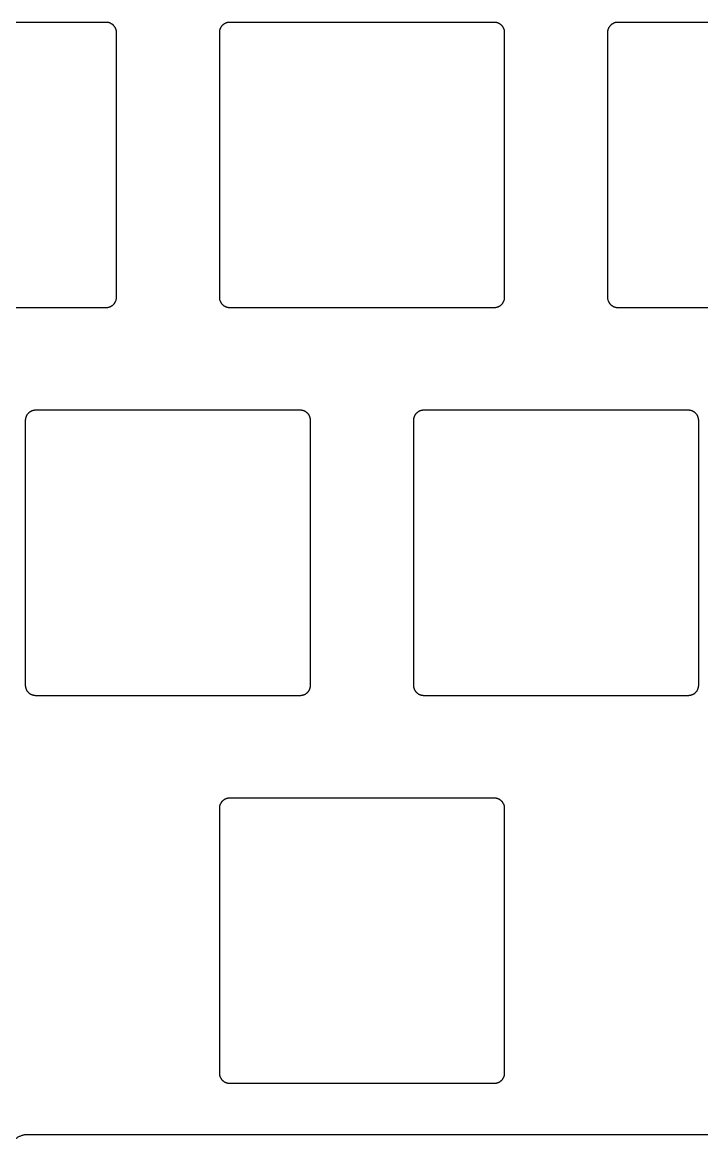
# Model space of a CAD drawing. Header units: millimetres. Extents: x -947 to -599, y 2206 to 2334.
# Drawn here: x -901.5 to -868.2, y 2210.2 to 2265.1 of the extents above; entities that cross this region are included whole.
import ezdxf

# ---------------------------------------------------------------- set-up
doc = ezdxf.new("R2010")
doc.units = ezdxf.units.MM
doc.layers.add('Default', color=18, linetype='Continuous', true_color=0x000000)

msp = doc.modelspace()

# ---------------------------------------------------------------- linework, layer by layer
at = {"layer": 'Default'}
for points in [[(-897.385, 2265.131), (-910.385, 2265.131)], [(-896.885, 2264.631), (-896.885, 2264.648), (-896.886, 2264.665), (-896.888, 2264.682), (-896.89, 2264.699), (-896.892, 2264.716), (-896.896, 2264.733), (-896.899, 2264.749), (-896.904, 2264.766), (-896.908, 2264.782), (-896.914, 2264.798), (-896.92, 2264.814), (-896.926, 2264.83), (-896.934, 2264.846), (-896.941, 2264.861), (-896.949, 2264.876), (-896.958, 2264.891), (-896.967, 2264.905), (-896.977, 2264.919), (-896.987, 2264.933), (-896.997, 2264.946), (-897.008, 2264.96), (-897.02, 2264.972), (-897.031, 2264.984), (-897.044, 2264.996), (-897.056, 2265.008), (-897.07, 2265.019), (-897.083, 2265.029), (-897.097, 2265.039), (-897.111, 2265.049), (-897.125, 2265.058), (-897.14, 2265.067), (-897.155, 2265.075), (-897.17, 2265.082), (-897.186, 2265.09), (-897.202, 2265.096), (-897.218, 2265.102), (-897.234, 2265.108), (-897.25, 2265.112), (-897.267, 2265.117), (-897.283, 2265.12), (-897.3, 2265.124), (-897.317, 2265.126), (-897.334, 2265.128), (-897.351, 2265.13), (-897.368, 2265.131), (-897.385, 2265.131)], [(-891.335, 2265.131), (-891.352, 2265.131), (-891.369, 2265.13), (-891.386, 2265.128), (-891.403, 2265.126), (-891.42, 2265.124), (-891.437, 2265.12), (-891.453, 2265.117), (-891.47, 2265.112), (-891.486, 2265.108), (-891.502, 2265.102), (-891.518, 2265.096), (-891.534, 2265.09), (-891.55, 2265.082), (-891.565, 2265.075), (-891.58, 2265.067), (-891.595, 2265.058), (-891.609, 2265.049), (-891.623, 2265.039), (-891.637, 2265.029), (-891.651, 2265.019), (-891.664, 2265.008), (-891.676, 2264.996), (-891.689, 2264.984), (-891.7, 2264.972), (-891.712, 2264.96), (-891.723, 2264.946), (-891.733, 2264.933), (-891.744, 2264.919), (-891.753, 2264.905), (-891.762, 2264.891), (-891.771, 2264.876), (-891.779, 2264.861), (-891.787, 2264.846), (-891.794, 2264.83), (-891.8, 2264.814), (-891.806, 2264.798), (-891.812, 2264.782), (-891.817, 2264.766), (-891.821, 2264.749), (-891.825, 2264.733), (-891.828, 2264.716), (-891.83, 2264.699), (-891.832, 2264.682), (-891.834, 2264.665), (-891.835, 2264.648), (-891.835, 2264.631)], [(-878.335, 2265.131), (-891.335, 2265.131)], [(-877.835, 2264.631), (-877.835, 2264.648), (-877.836, 2264.665), (-877.838, 2264.682), (-877.84, 2264.699), (-877.842, 2264.716), (-877.846, 2264.733), (-877.849, 2264.749), (-877.854, 2264.766), (-877.858, 2264.782), (-877.864, 2264.798), (-877.87, 2264.814), (-877.876, 2264.83), (-877.884, 2264.846), (-877.891, 2264.861), (-877.899, 2264.876), (-877.908, 2264.891), (-877.917, 2264.905), (-877.927, 2264.919), (-877.937, 2264.933), (-877.947, 2264.946), (-877.958, 2264.96), (-877.97, 2264.972), (-877.981, 2264.984), (-877.994, 2264.996), (-878.006, 2265.008), (-878.02, 2265.019), (-878.033, 2265.029), (-878.047, 2265.039), (-878.061, 2265.049), (-878.075, 2265.058), (-878.09, 2265.067), (-878.105, 2265.075), (-878.12, 2265.082), (-878.136, 2265.09), (-878.152, 2265.096), (-878.168, 2265.102), (-878.184, 2265.108), (-878.2, 2265.112), (-878.217, 2265.117), (-878.233, 2265.12), (-878.25, 2265.124), (-878.267, 2265.126), (-878.284, 2265.128), (-878.301, 2265.13), (-878.318, 2265.131), (-878.335, 2265.131)], [(-872.285, 2265.131), (-872.302, 2265.131), (-872.319, 2265.13), (-872.336, 2265.128), (-872.353, 2265.126), (-872.37, 2265.124), (-872.387, 2265.12), (-872.403, 2265.117), (-872.42, 2265.112), (-872.436, 2265.108), (-872.452, 2265.102), (-872.468, 2265.096), (-872.484, 2265.09), (-872.5, 2265.082), (-872.515, 2265.075), (-872.53, 2265.067), (-872.545, 2265.058), (-872.559, 2265.049), (-872.573, 2265.039), (-872.587, 2265.029), (-872.601, 2265.019), (-872.614, 2265.008), (-872.626, 2264.996), (-872.639, 2264.984), (-872.65, 2264.972), (-872.662, 2264.96), (-872.673, 2264.946), (-872.683, 2264.933), (-872.694, 2264.919), (-872.703, 2264.905), (-872.712, 2264.891), (-872.721, 2264.876), (-872.729, 2264.861), (-872.737, 2264.846), (-872.744, 2264.83), (-872.75, 2264.814), (-872.756, 2264.798), (-872.762, 2264.782), (-872.767, 2264.766), (-872.771, 2264.749), (-872.775, 2264.733), (-872.778, 2264.716), (-872.78, 2264.699), (-872.782, 2264.682), (-872.784, 2264.665), (-872.785, 2264.648), (-872.785, 2264.631)], [(-859.285, 2265.131), (-872.285, 2265.131)], [(-896.885, 2251.631), (-896.885, 2264.631)], [(-891.835, 2264.631), (-891.835, 2251.631)], [(-877.835, 2251.631), (-877.835, 2264.631)], [(-872.785, 2264.631), (-872.785, 2251.631)], [(-910.385, 2251.131), (-897.385, 2251.131)], [(-897.385, 2251.131), (-897.368, 2251.131), (-897.351, 2251.132), (-897.334, 2251.134), (-897.317, 2251.136), (-897.3, 2251.138), (-897.283, 2251.141), (-897.267, 2251.145), (-897.25, 2251.149), (-897.234, 2251.154), (-897.218, 2251.16), (-897.202, 2251.166), (-897.186, 2251.172), (-897.17, 2251.179), (-897.155, 2251.187), (-897.14, 2251.195), (-897.125, 2251.204), (-897.111, 2251.213), (-897.097, 2251.222), (-897.083, 2251.233), (-897.07, 2251.243), (-897.056, 2251.254), (-897.044, 2251.266), (-897.031, 2251.277), (-897.02, 2251.29), (-897.008, 2251.302), (-896.997, 2251.315), (-896.987, 2251.329), (-896.977, 2251.343), (-896.967, 2251.357), (-896.958, 2251.371), (-896.949, 2251.386), (-896.941, 2251.401), (-896.934, 2251.416), (-896.926, 2251.432), (-896.92, 2251.448), (-896.914, 2251.463), (-896.908, 2251.48), (-896.904, 2251.496), (-896.899, 2251.513), (-896.896, 2251.529), (-896.892, 2251.546), (-896.89, 2251.563), (-896.888, 2251.58), (-896.886, 2251.597), (-896.885, 2251.614), (-896.885, 2251.631)], [(-891.835, 2251.631), (-891.835, 2251.614), (-891.834, 2251.597), (-891.832, 2251.58), (-891.83, 2251.563), (-891.828, 2251.546), (-891.825, 2251.529), (-891.821, 2251.513), (-891.817, 2251.496), (-891.812, 2251.48), (-891.806, 2251.463), (-891.8, 2251.448), (-891.794, 2251.432), (-891.787, 2251.416), (-891.779, 2251.401), (-891.771, 2251.386), (-891.762, 2251.371), (-891.753, 2251.357), (-891.744, 2251.343), (-891.733, 2251.329), (-891.723, 2251.315), (-891.712, 2251.302), (-891.7, 2251.29), (-891.689, 2251.277), (-891.676, 2251.266), (-891.664, 2251.254), (-891.651, 2251.243), (-891.637, 2251.233), (-891.623, 2251.222), (-891.609, 2251.213), (-891.595, 2251.204), (-891.58, 2251.195), (-891.565, 2251.187), (-891.55, 2251.179), (-891.534, 2251.172), (-891.518, 2251.166), (-891.502, 2251.16), (-891.486, 2251.154), (-891.47, 2251.149), (-891.453, 2251.145), (-891.437, 2251.141), (-891.42, 2251.138), (-891.403, 2251.136), (-891.386, 2251.134), (-891.369, 2251.132), (-891.352, 2251.131), (-891.335, 2251.131)], [(-891.335, 2251.131), (-878.335, 2251.131)], [(-878.335, 2251.131), (-878.318, 2251.131), (-878.301, 2251.132), (-878.284, 2251.134), (-878.267, 2251.136), (-878.25, 2251.138), (-878.233, 2251.141), (-878.217, 2251.145), (-878.2, 2251.149), (-878.184, 2251.154), (-878.168, 2251.16), (-878.152, 2251.166), (-878.136, 2251.172), (-878.12, 2251.179), (-878.105, 2251.187), (-878.09, 2251.195), (-878.075, 2251.204), (-878.061, 2251.213), (-878.047, 2251.222), (-878.033, 2251.233), (-878.02, 2251.243), (-878.006, 2251.254), (-877.994, 2251.266), (-877.981, 2251.277), (-877.97, 2251.29), (-877.958, 2251.302), (-877.947, 2251.315), (-877.937, 2251.329), (-877.927, 2251.343), (-877.917, 2251.357), (-877.908, 2251.371), (-877.899, 2251.386), (-877.891, 2251.401), (-877.884, 2251.416), (-877.876, 2251.432), (-877.87, 2251.448), (-877.864, 2251.463), (-877.858, 2251.48), (-877.854, 2251.496), (-877.849, 2251.513), (-877.846, 2251.529), (-877.842, 2251.546), (-877.84, 2251.563), (-877.838, 2251.58), (-877.836, 2251.597), (-877.835, 2251.614), (-877.835, 2251.631)], [(-872.785, 2251.631), (-872.785, 2251.614), (-872.784, 2251.597), (-872.782, 2251.58), (-872.78, 2251.563), (-872.778, 2251.546), (-872.775, 2251.529), (-872.771, 2251.513), (-872.767, 2251.496), (-872.762, 2251.48), (-872.756, 2251.463), (-872.75, 2251.448), (-872.744, 2251.432), (-872.737, 2251.416), (-872.729, 2251.401), (-872.721, 2251.386), (-872.712, 2251.371), (-872.703, 2251.357), (-872.694, 2251.343), (-872.683, 2251.329), (-872.673, 2251.315), (-872.662, 2251.302), (-872.65, 2251.29), (-872.639, 2251.277), (-872.626, 2251.266), (-872.614, 2251.254), (-872.601, 2251.243), (-872.587, 2251.233), (-872.573, 2251.222), (-872.559, 2251.213), (-872.545, 2251.204), (-872.53, 2251.195), (-872.515, 2251.187), (-872.5, 2251.179), (-872.484, 2251.172), (-872.468, 2251.166), (-872.452, 2251.16), (-872.436, 2251.154), (-872.42, 2251.149), (-872.403, 2251.145), (-872.387, 2251.141), (-872.37, 2251.138), (-872.353, 2251.136), (-872.336, 2251.134), (-872.319, 2251.132), (-872.302, 2251.131), (-872.285, 2251.131)], [(-872.285, 2251.131), (-859.285, 2251.131)], [(-900.86, 2246.081), (-900.877, 2246.081), (-900.894, 2246.08), (-900.911, 2246.078), (-900.928, 2246.076), (-900.945, 2246.074), (-900.962, 2246.07), (-900.978, 2246.067), (-900.995, 2246.062), (-901.011, 2246.058), (-901.027, 2246.052), (-901.043, 2246.046), (-901.059, 2246.04), (-901.075, 2246.032), (-901.09, 2246.025), (-901.105, 2246.017), (-901.12, 2246.008), (-901.134, 2245.999), (-901.148, 2245.989), (-901.162, 2245.979), (-901.176, 2245.969), (-901.189, 2245.958), (-901.201, 2245.946), (-901.214, 2245.934), (-901.225, 2245.922), (-901.237, 2245.91), (-901.248, 2245.896), (-901.258, 2245.883), (-901.269, 2245.869), (-901.278, 2245.855), (-901.287, 2245.841), (-901.296, 2245.826), (-901.304, 2245.811), (-901.312, 2245.796), (-901.319, 2245.78), (-901.325, 2245.764), (-901.331, 2245.748), (-901.337, 2245.732), (-901.342, 2245.716), (-901.346, 2245.699), (-901.35, 2245.683), (-901.353, 2245.666), (-901.355, 2245.649), (-901.357, 2245.632), (-901.359, 2245.615), (-901.36, 2245.598), (-901.36, 2245.581)], [(-887.86, 2246.081), (-900.86, 2246.081)], [(-887.36, 2245.581), (-887.36, 2245.598), (-887.361, 2245.615), (-887.363, 2245.632), (-887.365, 2245.649), (-887.367, 2245.666), (-887.371, 2245.683), (-887.374, 2245.699), (-887.379, 2245.716), (-887.383, 2245.732), (-887.389, 2245.748), (-887.395, 2245.764), (-887.401, 2245.78), (-887.409, 2245.796), (-887.416, 2245.811), (-887.424, 2245.826), (-887.433, 2245.841), (-887.442, 2245.855), (-887.452, 2245.869), (-887.462, 2245.883), (-887.472, 2245.896), (-887.483, 2245.91), (-887.495, 2245.922), (-887.506, 2245.934), (-887.519, 2245.946), (-887.531, 2245.958), (-887.545, 2245.969), (-887.558, 2245.979), (-887.572, 2245.989), (-887.586, 2245.999), (-887.6, 2246.008), (-887.615, 2246.017), (-887.63, 2246.025), (-887.645, 2246.032), (-887.661, 2246.04), (-887.677, 2246.046), (-887.693, 2246.052), (-887.709, 2246.058), (-887.725, 2246.062), (-887.742, 2246.067), (-887.758, 2246.07), (-887.775, 2246.074), (-887.792, 2246.076), (-887.809, 2246.078), (-887.826, 2246.08), (-887.843, 2246.081), (-887.86, 2246.081)], [(-881.81, 2246.081), (-881.827, 2246.081), (-881.844, 2246.08), (-881.861, 2246.078), (-881.878, 2246.076), (-881.895, 2246.074), (-881.912, 2246.07), (-881.928, 2246.067), (-881.945, 2246.062), (-881.961, 2246.058), (-881.977, 2246.052), (-881.993, 2246.046), (-882.009, 2246.04), (-882.025, 2246.032), (-882.04, 2246.025), (-882.055, 2246.017), (-882.07, 2246.008), (-882.084, 2245.999), (-882.098, 2245.989), (-882.112, 2245.979), (-882.126, 2245.969), (-882.139, 2245.958), (-882.151, 2245.946), (-882.164, 2245.934), (-882.175, 2245.922), (-882.187, 2245.91), (-882.198, 2245.896), (-882.208, 2245.883), (-882.219, 2245.869), (-882.228, 2245.855), (-882.237, 2245.841), (-882.246, 2245.826), (-882.254, 2245.811), (-882.262, 2245.796), (-882.269, 2245.78), (-882.275, 2245.764), (-882.281, 2245.748), (-882.287, 2245.732), (-882.292, 2245.716), (-882.296, 2245.699), (-882.3, 2245.683), (-882.303, 2245.666), (-882.305, 2245.649), (-882.307, 2245.632), (-882.309, 2245.615), (-882.31, 2245.598), (-882.31, 2245.581)], [(-868.81, 2246.081), (-881.81, 2246.081)], [(-868.31, 2245.581), (-868.31, 2245.598), (-868.311, 2245.615), (-868.313, 2245.632), (-868.315, 2245.649), (-868.317, 2245.666), (-868.321, 2245.683), (-868.324, 2245.699), (-868.329, 2245.716), (-868.333, 2245.732), (-868.339, 2245.748), (-868.345, 2245.764), (-868.351, 2245.78), (-868.359, 2245.796), (-868.366, 2245.811), (-868.374, 2245.826), (-868.383, 2245.841), (-868.392, 2245.855), (-868.402, 2245.869), (-868.412, 2245.883), (-868.422, 2245.896), (-868.433, 2245.91), (-868.445, 2245.922), (-868.456, 2245.934), (-868.469, 2245.946), (-868.481, 2245.958), (-868.495, 2245.969), (-868.508, 2245.979), (-868.522, 2245.989), (-868.536, 2245.999), (-868.55, 2246.008), (-868.565, 2246.017), (-868.58, 2246.025), (-868.595, 2246.032), (-868.611, 2246.04), (-868.627, 2246.046), (-868.643, 2246.052), (-868.659, 2246.058), (-868.675, 2246.062), (-868.692, 2246.067), (-868.708, 2246.07), (-868.725, 2246.074), (-868.742, 2246.076), (-868.759, 2246.078), (-868.776, 2246.08), (-868.793, 2246.081), (-868.81, 2246.081)], [(-901.36, 2245.581), (-901.36, 2232.581)], [(-887.36, 2232.581), (-887.36, 2245.581)], [(-882.31, 2245.581), (-882.31, 2232.581)], [(-868.31, 2232.581), (-868.31, 2245.581)], [(-901.36, 2232.581), (-901.36, 2232.564), (-901.359, 2232.547), (-901.357, 2232.53), (-901.355, 2232.513), (-901.353, 2232.496), (-901.35, 2232.479), (-901.346, 2232.463), (-901.342, 2232.446), (-901.337, 2232.43), (-901.331, 2232.413), (-901.325, 2232.398), (-901.319, 2232.382), (-901.312, 2232.366), (-901.304, 2232.351), (-901.296, 2232.336), (-901.287, 2232.321), (-901.278, 2232.307), (-901.269, 2232.293), (-901.258, 2232.279), (-901.248, 2232.265), (-901.237, 2232.252), (-901.225, 2232.24), (-901.214, 2232.227), (-901.201, 2232.216), (-901.189, 2232.204), (-901.176, 2232.193), (-901.162, 2232.183), (-901.148, 2232.172), (-901.134, 2232.163), (-901.12, 2232.154), (-901.105, 2232.145), (-901.09, 2232.137), (-901.075, 2232.129), (-901.059, 2232.122), (-901.043, 2232.116), (-901.027, 2232.11), (-901.011, 2232.104), (-900.995, 2232.099), (-900.978, 2232.095), (-900.962, 2232.091), (-900.945, 2232.088), (-900.928, 2232.086), (-900.911, 2232.084), (-900.894, 2232.082), (-900.877, 2232.081), (-900.86, 2232.081)], [(-887.86, 2232.081), (-887.843, 2232.081), (-887.826, 2232.082), (-887.809, 2232.084), (-887.792, 2232.086), (-887.775, 2232.088), (-887.758, 2232.091), (-887.742, 2232.095), (-887.725, 2232.099), (-887.709, 2232.104), (-887.693, 2232.11), (-887.677, 2232.116), (-887.661, 2232.122), (-887.645, 2232.129), (-887.63, 2232.137), (-887.615, 2232.145), (-887.6, 2232.154), (-887.586, 2232.163), (-887.572, 2232.172), (-887.558, 2232.183), (-887.545, 2232.193), (-887.531, 2232.204), (-887.519, 2232.216), (-887.506, 2232.227), (-887.495, 2232.24), (-887.483, 2232.252), (-887.472, 2232.265), (-887.462, 2232.279), (-887.452, 2232.293), (-887.442, 2232.307), (-887.433, 2232.321), (-887.424, 2232.336), (-887.416, 2232.351), (-887.409, 2232.366), (-887.401, 2232.382), (-887.395, 2232.398), (-887.389, 2232.413), (-887.383, 2232.43), (-887.379, 2232.446), (-887.374, 2232.463), (-887.371, 2232.479), (-887.367, 2232.496), (-887.365, 2232.513), (-887.363, 2232.53), (-887.361, 2232.547), (-887.36, 2232.564), (-887.36, 2232.581)], [(-882.31, 2232.581), (-882.31, 2232.564), (-882.309, 2232.547), (-882.307, 2232.53), (-882.305, 2232.513), (-882.303, 2232.496), (-882.3, 2232.479), (-882.296, 2232.463), (-882.292, 2232.446), (-882.287, 2232.43), (-882.281, 2232.413), (-882.275, 2232.398), (-882.269, 2232.382), (-882.262, 2232.366), (-882.254, 2232.351), (-882.246, 2232.336), (-882.237, 2232.321), (-882.228, 2232.307), (-882.219, 2232.293), (-882.208, 2232.279), (-882.198, 2232.265), (-882.187, 2232.252), (-882.175, 2232.24), (-882.164, 2232.227), (-882.151, 2232.216), (-882.139, 2232.204), (-882.126, 2232.193), (-882.112, 2232.183), (-882.098, 2232.172), (-882.084, 2232.163), (-882.07, 2232.154), (-882.055, 2232.145), (-882.04, 2232.137), (-882.025, 2232.129), (-882.009, 2232.122), (-881.993, 2232.116), (-881.977, 2232.11), (-881.961, 2232.104), (-881.945, 2232.099), (-881.928, 2232.095), (-881.912, 2232.091), (-881.895, 2232.088), (-881.878, 2232.086), (-881.861, 2232.084), (-881.844, 2232.082), (-881.827, 2232.081), (-881.81, 2232.081)], [(-868.81, 2232.081), (-868.793, 2232.081), (-868.776, 2232.082), (-868.759, 2232.084), (-868.742, 2232.086), (-868.725, 2232.088), (-868.708, 2232.091), (-868.692, 2232.095), (-868.675, 2232.099), (-868.659, 2232.104), (-868.643, 2232.11), (-868.627, 2232.116), (-868.611, 2232.122), (-868.595, 2232.129), (-868.58, 2232.137), (-868.565, 2232.145), (-868.55, 2232.154), (-868.536, 2232.163), (-868.522, 2232.172), (-868.508, 2232.183), (-868.495, 2232.193), (-868.481, 2232.204), (-868.469, 2232.216), (-868.456, 2232.227), (-868.445, 2232.24), (-868.433, 2232.252), (-868.422, 2232.265), (-868.412, 2232.279), (-868.402, 2232.293), (-868.392, 2232.307), (-868.383, 2232.321), (-868.374, 2232.336), (-868.366, 2232.351), (-868.359, 2232.366), (-868.351, 2232.382), (-868.345, 2232.398), (-868.339, 2232.413), (-868.333, 2232.43), (-868.329, 2232.446), (-868.324, 2232.463), (-868.321, 2232.479), (-868.317, 2232.496), (-868.315, 2232.513), (-868.313, 2232.53), (-868.311, 2232.547), (-868.31, 2232.564), (-868.31, 2232.581)], [(-900.86, 2232.081), (-887.86, 2232.081)], [(-881.81, 2232.081), (-868.81, 2232.081)], [(-891.335, 2227.031), (-891.352, 2227.031), (-891.369, 2227.03), (-891.386, 2227.028), (-891.403, 2227.026), (-891.42, 2227.024), (-891.437, 2227.02), (-891.453, 2227.017), (-891.47, 2227.012), (-891.486, 2227.008), (-891.502, 2227.002), (-891.518, 2226.996), (-891.534, 2226.99), (-891.55, 2226.982), (-891.565, 2226.975), (-891.58, 2226.967), (-891.595, 2226.958), (-891.609, 2226.949), (-891.623, 2226.939), (-891.637, 2226.929), (-891.651, 2226.919), (-891.664, 2226.908), (-891.676, 2226.896), (-891.689, 2226.884), (-891.7, 2226.872), (-891.712, 2226.86), (-891.723, 2226.846), (-891.733, 2226.833), (-891.744, 2226.819), (-891.753, 2226.805), (-891.762, 2226.791), (-891.771, 2226.776), (-891.779, 2226.761), (-891.787, 2226.746), (-891.794, 2226.73), (-891.8, 2226.714), (-891.806, 2226.698), (-891.812, 2226.682), (-891.817, 2226.666), (-891.821, 2226.649), (-891.825, 2226.633), (-891.828, 2226.616), (-891.83, 2226.599), (-891.832, 2226.582), (-891.834, 2226.565), (-891.835, 2226.548), (-891.835, 2226.531)], [(-878.335, 2227.031), (-891.335, 2227.031)], [(-877.835, 2226.531), (-877.835, 2226.548), (-877.836, 2226.565), (-877.838, 2226.582), (-877.84, 2226.599), (-877.842, 2226.616), (-877.846, 2226.633), (-877.849, 2226.649), (-877.854, 2226.666), (-877.858, 2226.682), (-877.864, 2226.698), (-877.87, 2226.714), (-877.876, 2226.73), (-877.884, 2226.746), (-877.891, 2226.761), (-877.899, 2226.776), (-877.908, 2226.791), (-877.917, 2226.805), (-877.927, 2226.819), (-877.937, 2226.833), (-877.947, 2226.846), (-877.958, 2226.86), (-877.97, 2226.872), (-877.981, 2226.884), (-877.994, 2226.896), (-878.006, 2226.908), (-878.02, 2226.919), (-878.033, 2226.929), (-878.047, 2226.939), (-878.061, 2226.949), (-878.075, 2226.958), (-878.09, 2226.967), (-878.105, 2226.975), (-878.12, 2226.982), (-878.136, 2226.99), (-878.152, 2226.996), (-878.168, 2227.002), (-878.184, 2227.008), (-878.2, 2227.012), (-878.217, 2227.017), (-878.233, 2227.02), (-878.25, 2227.024), (-878.267, 2227.026), (-878.284, 2227.028), (-878.301, 2227.03), (-878.318, 2227.031), (-878.335, 2227.031)], [(-891.835, 2226.531), (-891.835, 2213.531)], [(-877.835, 2213.531), (-877.835, 2226.531)], [(-891.835, 2213.531), (-891.835, 2213.514), (-891.834, 2213.497), (-891.832, 2213.48), (-891.83, 2213.463), (-891.828, 2213.446), (-891.825, 2213.429), (-891.821, 2213.413), (-891.817, 2213.396), (-891.812, 2213.38), (-891.806, 2213.363), (-891.8, 2213.348), (-891.794, 2213.332), (-891.787, 2213.316), (-891.779, 2213.301), (-891.771, 2213.286), (-891.762, 2213.271), (-891.753, 2213.257), (-891.744, 2213.243), (-891.733, 2213.229), (-891.723, 2213.215), (-891.712, 2213.202), (-891.7, 2213.19), (-891.689, 2213.177), (-891.676, 2213.166), (-891.664, 2213.154), (-891.651, 2213.143), (-891.637, 2213.133), (-891.623, 2213.122), (-891.609, 2213.113), (-891.595, 2213.104), (-891.58, 2213.095), (-891.565, 2213.087), (-891.55, 2213.079), (-891.534, 2213.072), (-891.518, 2213.066), (-891.502, 2213.06), (-891.486, 2213.054), (-891.47, 2213.049), (-891.453, 2213.045), (-891.437, 2213.041), (-891.42, 2213.038), (-891.403, 2213.036), (-891.386, 2213.034), (-891.369, 2213.032), (-891.352, 2213.031), (-891.335, 2213.031)], [(-878.335, 2213.031), (-878.318, 2213.031), (-878.301, 2213.032), (-878.284, 2213.034), (-878.267, 2213.036), (-878.25, 2213.038), (-878.233, 2213.041), (-878.217, 2213.045), (-878.2, 2213.049), (-878.184, 2213.054), (-878.168, 2213.06), (-878.152, 2213.066), (-878.136, 2213.072), (-878.12, 2213.079), (-878.105, 2213.087), (-878.09, 2213.095), (-878.075, 2213.104), (-878.061, 2213.113), (-878.047, 2213.122), (-878.033, 2213.133), (-878.02, 2213.143), (-878.006, 2213.154), (-877.994, 2213.166), (-877.981, 2213.177), (-877.97, 2213.19), (-877.958, 2213.202), (-877.947, 2213.215), (-877.937, 2213.229), (-877.927, 2213.243), (-877.917, 2213.257), (-877.908, 2213.271), (-877.899, 2213.286), (-877.891, 2213.301), (-877.884, 2213.316), (-877.876, 2213.332), (-877.87, 2213.348), (-877.864, 2213.363), (-877.858, 2213.38), (-877.854, 2213.396), (-877.849, 2213.413), (-877.846, 2213.429), (-877.842, 2213.446), (-877.84, 2213.463), (-877.838, 2213.48), (-877.836, 2213.497), (-877.835, 2213.514), (-877.835, 2213.531)], [(-891.335, 2213.031), (-878.335, 2213.031)], [(-901.233, 2210.506), (-901.267, 2210.505), (-901.302, 2210.504), (-901.336, 2210.501), (-901.37, 2210.497), (-901.403, 2210.491), (-901.437, 2210.485), (-901.47, 2210.477), (-901.503, 2210.469), (-901.536, 2210.459), (-901.568, 2210.448), (-901.6, 2210.436), (-901.632, 2210.423), (-901.663, 2210.409), (-901.693, 2210.394), (-901.723, 2210.378), (-901.753, 2210.36), (-901.782, 2210.342), (-901.81, 2210.323), (-901.838, 2210.303), (-901.864, 2210.282), (-901.891, 2210.26), (-901.916, 2210.237), (-901.94, 2210.213)], [(-856.537, 2210.506), (-901.233, 2210.506)]]:
    msp.add_lwpolyline(points, dxfattribs=at)

doc.saveas('drawing.dxf')
